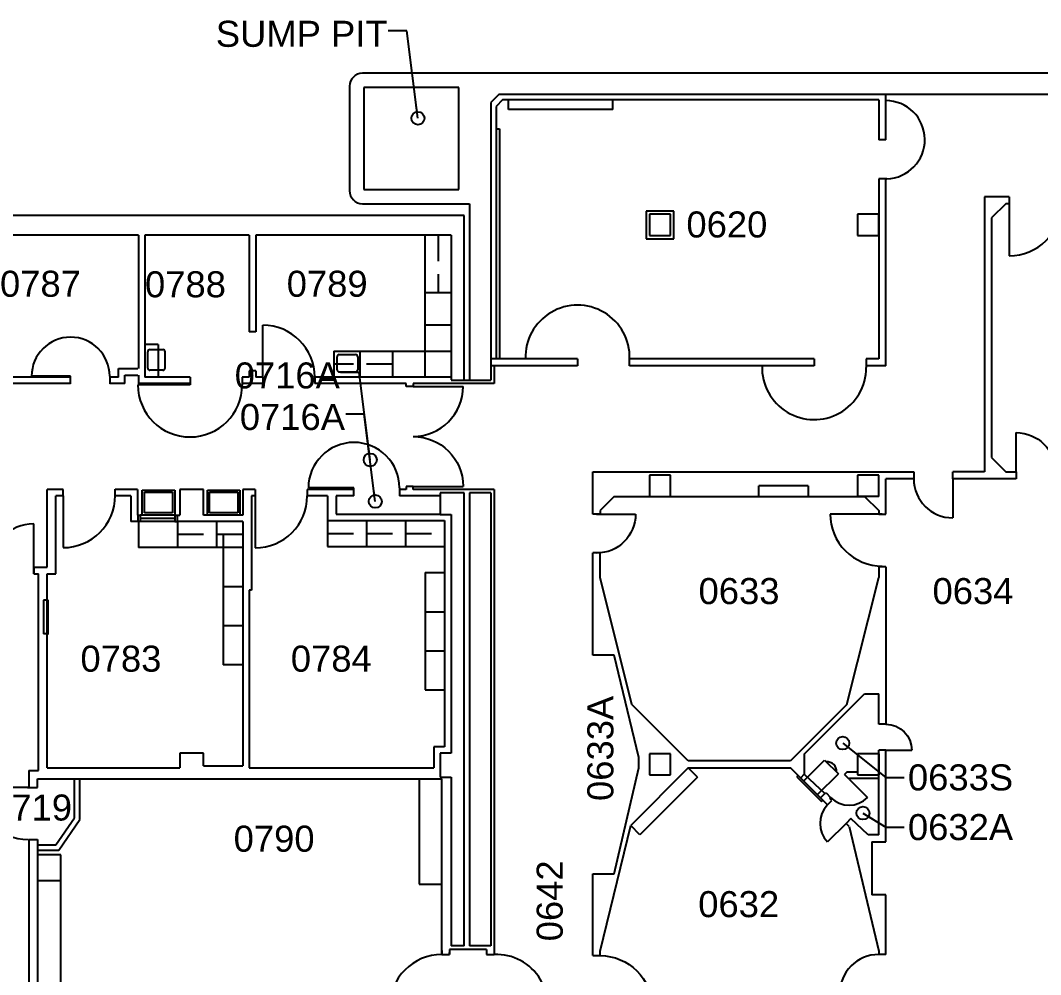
# Model space of a CAD drawing. Header units: inches. Extents: x 442 to 7664, y 1560 to 4742.
# Drawn here: x 1379 to 2319, y 3778 to 4657 of the extents above; entities that cross this region are included whole.
import ezdxf
from ezdxf.enums import TextEntityAlignment as Align

# ---------------------------------------------------------------- set-up
doc = ezdxf.new("R2010")
doc.units = ezdxf.units.IN
doc.header["$LTSCALE"] = 192
doc.header["$MEASUREMENT"] = 0
doc.linetypes.add('HIDDEN2', pattern=[0.1875, 0.125, -0.0625])
doc.layers.get('0').update_dxf_attribs({"linetype": 'CONTINUOUS'})
for name, color, linetype in [('A-ANNO-TX192', 4, 'CONTINUOUS'), ('A-COLS', 5, 'CONTINUOUS'), ('A-DOOR', 2, 'CONTINUOUS'), ('A-FLOR-CASE', 3, 'CONTINUOUS'), ('A-FLOR-CASE-UPPR', 3, 'HIDDEN2'), ('A-FLOR-PFIX', 2, 'CONTINUOUS'), ('A-GLAZ', 2, 'CONTINUOUS'), ('A-GLAZ-SILL', 1, 'CONTINUOUS'), ('A-WALL-FULL', 6, 'CONTINUOUS')]:
    doc.layers.add(name, color=color, linetype=linetype)
doc.styles.add('ARIAL', font='arial.ttf')
doc.styles.get("Standard").update_dxf_attribs({"font": 'SIMPLEX.shx', "height": 30})
doc.dimstyles.new('DIM1-4', dxfattribs={"dimscale": 48, "dimtxt": 0.09375, "dimasz": 0.125, "dimexe": 0.125, "dimexo": 0.09375, "dimgap": 0, "dimtad": 1, "dimdec": 4, "dimzin": 7, "dimdsep": 46, "dimlunit": 4, "dimtxsty": 'Standard', "dimcen": 2.25, "dimdle": 1.5, "dimadec": 0, "dimazin": 0, "dimtfac": 1, "dimtdec": 4, "dimtix": 1, "dimtofl": 0, "dimtmove": 2, "dimatfit": 3, "dimfxl": 1, "dimtolj": 1, "dimtzin": 0, "dimarcsym": 0})

# ---------------------------------------------------------------- blocks, each defined once
blk = doc.blocks.new('SINK9', base_point=(225.47, 635.99))
for p, q in [((216, 622), (216, 634)), ((218, 636), (233, 636)), ((235, 634), (235, 622)), ((218, 620), (233, 620))]:
    blk.add_line(p, q)
for centre, start, end in [((218, 634), 90, 180), ((233, 634), 0, 90), ((218, 622), 180, 270), ((233, 622), 270, 0)]:
    blk.add_arc(centre, 2, start, end)
blk = doc.blocks.new('EQ9', base_point=(1082, 753))
for p, q in [((1066, 753.5), (1066, 753)), ((1066, 753.5), (1098, 753.5)), ((1066.5, 753), (1066.5, 749.5)), ((1097.5, 753), (1097.5, 749.5)), ((1098, 753.5), (1098, 753)), ((1066.5, 749.5), (1097.5, 749.5))]:
    blk.add_line(p, q)
blk = doc.blocks.new('dr-46')
blk.add_line((0, 0), (0, 46.08))
blk.add_arc((-0.13, -0.06), 46.13, 0.06887, 89.83373)
blk = doc.blocks.new('dr-24')
blk.add_line((0, 0), (0, 24.04))
blk.add_arc((-0.07, -0.03), 24.07, 0.06887, 89.83373)

msp = doc.modelspace()

# ---------------------------------------------------------------- linework, layer by layer
at = {"layer": 'A-COLS'}
for p, q in [((1955.25, 4481.25), (1955.25, 4455.75)), ((1980.75, 4481.25), (1955.25, 4481.25)), ((1977.75, 4478.25), (1958.25, 4478.25)), ((1958.25, 4478.25), (1958.25, 4458.75)), ((1977.75, 4458.75), (1977.75, 4478.25)), ((1980.75, 4455.75), (1980.75, 4481.25)), ((2169.5, 4478.25), (2150, 4478.25)), ((2150, 4478.25), (2150, 4458.75)), ((2169.5, 4458.75), (2169.5, 4478.25)), ((1955.25, 4455.75), (1980.75, 4455.75)), ((1958.25, 4458.75), (1977.75, 4458.75)), ((2150, 4458.75), (2169.5, 4458.75)), ((1958.25, 4237.75), (1958.25, 4218.25)), ((1977.75, 4237.75), (1958.25, 4237.75)), ((1977.75, 4218.25), (1977.75, 4237.75)), ((2150, 4237.75), (2150, 4218.25)), ((2169.5, 4237.75), (2150, 4237.75)), ((2169.5, 4218.25), (2169.5, 4237.75)), ((2169.5, 4218.25), (2150, 4218.25)), ((1958.25, 3981), (1958.25, 3961.5)), ((1977.75, 3981), (1958.25, 3981)), ((1977.75, 3961.5), (1977.75, 3981)), ((2150, 3981), (2150, 3961.5)), ((2169.5, 3981), (2150, 3981)), ((2169.5, 3981), (2169.5, 3961.5)), ((1958.25, 3961.5), (1977.75, 3961.5)), ((2150, 3961.5), (2169.5, 3961.5))]:
    msp.add_line(p, q, dxfattribs=at)
at = {"layer": 'A-DOOR'}
for p, q in [((2176, 4547), (2176, 4583.01)), ((2289.75, 4488), (2289.75, 4440)), ((1602, 4328.25), (1602, 4376)), ((1892, 4345), (1844.02, 4345)), ((2110, 4338.5), (2062.02, 4338.5)), ((1425, 4329), (1389, 4329)), ((1535, 4321), (1487, 4321)), ((2296.25, 4241), (2296.25, 4277)), ((2237.75, 4234.5), (2237.75, 4198.5)), ((1595, 4224.75), (1595, 4170.75)), ((1686, 4226), (1644, 4226)), ((1418, 4218.75), (1418, 4171)), ((1909.5, 4202), (1945.5, 4202)), ((2172.75, 4202), (2124.75, 4202)), ((1391, 4147), (1391, 4193)), ((2176, 3984.25), (2200, 3984.25)), ((2142.17, 3957.67), (2159.14, 3940.7)), ((1386, 3950), (1338, 3950))]:
    msp.add_line(p, q, dxfattribs=at)
for centre, radius, start, end in [((2176, 4547), 36.01, 271.59114, 90), ((1892.01, 4346.49), 48.01, 358.22299, 181.77701), ((1602, 4328), 48, 0, 90), ((1425, 4329), 36, 0, 180), ((2110, 4337), 48, 178.20922, 0), ((1535, 4321), 48, 180, 0), ((1686, 4226), 42, 0, 180), ((1418, 4219), 48, 270, 0), ((1595, 4218.75), 48, 270, 0), ((1391, 4153), 40, 90, 180), ((1386, 3950), 48, 180, 270), ((2142.17, 3957.67), 24, 225, 315), ((1767, 3748), 48, 90, 180), ((1817.58, 3749.12), 46.86, 267.95181, 92.85446)]:
    msp.add_arc(centre, radius, start, end, dxfattribs=at)
for centre, major_axis, start_param, end_param in [((2289.75, 4488), (-33.94, 33.94), 2.356194, 3.926991), ((2237.75, 4234.5), (-25.46, 25.46), 0.785398, 2.356194), ((2172.75, 4202), (33.94, 33.94), 2.356194, 3.926991), ((2169.5, 3760), (25.46, 25.46), 0.785398, 2.356194)]:
    msp.add_ellipse(centre, major_axis=major_axis, ratio=1, start_param=start_param, end_param=end_param, dxfattribs=at)
at = {"layer": 'A-DOOR', "extrusion": (0, 0, -1)}
for centre, major_axis, start_param, end_param in [((2296.25, 4241), (-25.46, 25.46), 0.785398, 2.356194), ((1909.5, 4202), (25.46, 25.46), 0.785398, 2.356194), ((2176, 3984.25), (16.97, 16.97), 5.497787, 7.068583), ((1912.75, 3747), (33.94, 33.94), 5.497787, 7.068583)]:
    msp.add_ellipse(centre, major_axis=major_axis, ratio=1, start_param=start_param, end_param=end_param, dxfattribs=at)
at = {"layer": 'A-FLOR-CASE'}
for p, q in [((1828.5, 4574.75), (1828.5, 4583.75)), ((1924.5, 4574.75), (1924.5, 4583.75)), ((1924.5, 4574.75), (1828.5, 4574.75)), ((1751.5, 4328), (1751.5, 4459)), ((1751.5, 4406.25), (1776, 4406.25)), ((1751.5, 4376.25), (1776, 4376.25)), ((1505.5, 4358.25), (1493.5, 4358.25)), ((1505.5, 4358.25), (1505.5, 4328.25)), ((1667.5, 4352.25), (1776, 4352.25)), ((1667.5, 4352.25), (1667.5, 4328)), ((1691.5, 4352.25), (1691.5, 4328)), ((1721.5, 4352.25), (1721.5, 4328)), ((1487.5, 4195), (1487.5, 4171)), ((1523.5, 4195), (1523.5, 4171)), ((1559.5, 4195), (1559.5, 4171)), ((1661.5, 4196), (1661.5, 4172)), ((1697.5, 4196), (1697.5, 4172)), ((1733.5, 4196), (1733.5, 4172)), ((1565.5, 4183), (1565.5, 4063)), ((1583.5, 4171), (1487.5, 4171)), ((1661.5, 4172), (1769.5, 4172)), ((1751.5, 4148), (1751.5, 4040)), ((1751.5, 4148), (1769.5, 4148)), ((1583.5, 4135), (1565.5, 4135)), ((1751.5, 4112), (1769.5, 4112)), ((1583.5, 4099), (1565.5, 4099)), ((1751.5, 4076), (1769.5, 4076)), ((1583.5, 4063), (1565.5, 4063)), ((1751.5, 4040), (1769.5, 4040))]:
    msp.add_line(p, q, dxfattribs=at)
at = {"layer": 'A-FLOR-CASE-UPPR'}
for p, q in [((1763.5, 4459), (1763.5, 4406.25)), ((1721.5, 4340.25), (1667.5, 4340.25)), ((1583.5, 4183), (1523.5, 4183)), ((1661.5, 4184), (1769.5, 4184))]:
    msp.add_line(p, q, dxfattribs=at)
at = {"layer": 'A-FLOR-PFIX'}
for p, q in [((1491, 4201), (1491, 4224)), ((1491, 4224), (1521, 4224)), ((1493, 4203), (1493, 4222)), ((1493, 4222), (1519, 4222)), ((1519, 4222), (1519, 4203)), ((1521, 4224), (1521, 4201)), ((1551, 4201), (1551, 4224)), ((1551, 4224), (1581, 4224)), ((1553, 4203), (1553, 4222)), ((1553, 4222), (1579, 4222)), ((1579, 4222), (1579, 4203)), ((1581, 4224), (1581, 4201)), ((1519, 4203), (1493, 4203)), ((1579, 4203), (1553, 4203))]:
    msp.add_line(p, q, dxfattribs=at)
at = {"layer": 'A-GLAZ'}
for p, q in [((1487, 4201), (1487, 4195)), ((1487, 4201), (1489, 4201)), ((1489, 4195), (1487, 4195)), ((1489, 4201), (1489, 4195)), ((1521, 4198), (1489, 4198)), ((1521, 4201), (1521, 4195)), ((1521, 4201), (1523, 4201)), ((1521, 4195), (1523, 4195)), ((1523, 4201), (1523, 4195))]:
    msp.add_line(p, q, dxfattribs=at)
at = {"layer": 'A-GLAZ-SILL'}
for p, q in [((1521, 4201), (1489, 4201)), ((1521, 4195), (1489, 4195))]:
    msp.add_line(p, q, dxfattribs=at)
at = {"layer": 'A-WALL-FULL'}
for p, q in [((3616.75, 4608.25), (1694, 4608.25)), ((1682, 4596.25), (1682, 4500)), ((1782.75, 4595.25), (1695, 4595.25)), ((1695, 4595.25), (1695, 4501)), ((1782.75, 4501), (1782.75, 4595.25)), ((1819.51, 4588.75), (1812, 4581.24)), ((3336.25, 4588.75), (1819.51, 4588.75)), ((2176, 4547), (2176, 4588.75)), ((1812, 4581.24), (1812, 4325.41)), ((1823, 4583.75), (1817, 4577.75)), ((1817, 4577.75), (1817, 4345)), ((2169.5, 4583.75), (1823, 4583.75)), ((2169.5, 4583.75), (2169.5, 4547)), ((1817, 4557), (1820, 4557)), ((1820, 4557), (1820, 4345)), ((2176, 4547), (2169.5, 4547)), ((2169.5, 4511), (2169.5, 4345)), ((2177, 4511), (2169.5, 4511)), ((2176, 4338.5), (2176, 4511)), ((1695, 4501), (1782.75, 4501)), ((2267, 4494.5), (2267, 4241)), ((2289.75, 4494.5), (2267, 4494.5)), ((2289.75, 4494.5), (2289.75, 4488)), ((1694, 4488), (1792.5, 4488)), ((1792.5, 4488), (1792.5, 4325.41)), ((2286.5, 4488), (2273.5, 4475)), ((2289.75, 4488), (2286.5, 4488)), ((1787.5, 4477), (1047.5, 4477)), ((1787.5, 4325.5), (1787.5, 4477)), ((2273.5, 4475), (2273.5, 4254)), ((1487.5, 4459), (1310.5, 4459)), ((1487.5, 4459), (1487.5, 4336)), ((1493.5, 4459), (1493.5, 4328.25)), ((1589.5, 4459), (1493.5, 4459)), ((1589.5, 4459), (1589.5, 4370)), ((1775.5, 4459), (1595.5, 4459)), ((1595.5, 4459), (1595.5, 4370)), ((1775.5, 4459), (1775.5, 4325.56)), ((1595.5, 4370), (1589.5, 4370)), ((1892, 4345), (1812, 4345)), ((1892, 4345), (1892, 4338.5)), ((2110, 4345), (1940, 4345)), ((1940, 4338.5), (1940, 4345)), ((2110, 4345), (2110, 4338.5)), ((2169.5, 4345), (2158, 4345)), ((2158, 4345), (2158, 4337)), ((1469, 4328), (1469, 4336)), ((1469, 4336), (1487, 4336)), ((1595.5, 4334), (1589.5, 4334)), ((1589.5, 4334), (1589.5, 4328.25)), ((1595.5, 4334), (1595.5, 4328.25)), ((1892, 4338.5), (1812, 4338.5)), ((1815.25, 4338.5), (1815.25, 4322.25)), ((2110, 4338.5), (1940, 4338.5)), ((2176, 4338.5), (2158, 4338.5)), ((1425, 4328.25), (1310.5, 4328.25)), ((1425, 4322), (1425, 4329)), ((1461, 4329), (1461, 4322)), ((1469, 4328.25), (1461, 4328.25)), ((1475, 4322.25), (1475, 4330)), ((1475, 4330), (1487, 4330)), ((1487.5, 4330), (1487.5, 4322.25)), ((1535, 4328.25), (1493.5, 4328.25)), ((1535, 4328.25), (1535, 4321)), ((1589.5, 4328.25), (1583, 4328.25)), ((1583, 4328.25), (1583, 4321)), ((1602, 4328.25), (1595.5, 4328.25)), ((1602, 4328.25), (1602, 4322.25)), ((1775, 4328.25), (1650, 4328.25)), ((1650, 4328), (1650, 4322.25)), ((1775.52, 4325.41), (1812, 4325.41)), ((1425, 4322.25), (1277, 4322.25)), ((1475, 4322.25), (1461, 4322.25)), ((1535, 4322.25), (1487.5, 4322.25)), ((1602, 4322.25), (1583, 4322.25)), ((1734, 4322.25), (1650, 4322.25)), ((1734, 4319.5), (1734, 4322.25)), ((1740.5, 4319.5), (1734, 4319.5)), ((1815.25, 4322.25), (1740.5, 4322.25)), ((1740.5, 4322.25), (1740.5, 4319.5)), ((2273.5, 4254), (2286.5, 4241)), ((1906.25, 4202), (1906.25, 4241)), ((1906.25, 4241), (2201.75, 4241)), ((2201.75, 4241), (2201.75, 4234.5)), ((2267, 4241), (2237.75, 4241)), ((2237.75, 4234.5), (2237.75, 4241)), ((2286.5, 4241), (2296.25, 4241)), ((2296.25, 4241), (2296.25, 4234.5)), ((2176, 4202), (2176, 4234.5)), ((2201.75, 4234.5), (2176, 4234.5)), ((2296.25, 4234.5), (2237.75, 4234.5)), ((1403.5, 4153), (1403.5, 4224.75)), ((1418, 4224.75), (1403.5, 4224.75)), ((1418, 4218.75), (1418, 4224.75)), ((1466, 4219), (1466, 4225)), ((1486.5, 4224.75), (1466, 4224.75)), ((1486.5, 4224.75), (1486.5, 4201)), ((1525.5, 4224.75), (1525.5, 4201)), ((1547.5, 4224.75), (1525.5, 4224.75)), ((1547.5, 4201), (1547.5, 4224.75)), ((1583.5, 4224.75), (1583.5, 4201)), ((1595, 4224.75), (1583.5, 4224.75)), ((1686, 4224.75), (1643, 4224.75)), ((1643, 4224.75), (1643, 4218.75)), ((1686, 4218.75), (1686, 4226)), ((1728, 4226), (1728, 4218.75)), ((1734, 4224.75), (1728, 4224.75)), ((1740.5, 4227.5), (1734, 4227.5)), ((1734, 4227.5), (1734, 4224.75)), ((1740.5, 4224.75), (1740.5, 4227.5)), ((1815.25, 4224.75), (1740.5, 4224.75)), ((1765.5, 4221.5), (1765.5, 4202)), ((1787.5, 4221.5), (1765.5, 4221.5)), ((1787.5, 3804), (1787.5, 4221.5)), ((1792.5, 4221.5), (1792.5, 3804)), ((1812, 4221.5), (1792.5, 4221.5)), ((1812, 4221.5), (1812, 3804)), ((1815.25, 4224.75), (1815.25, 3795.92)), ((2059, 4218.25), (2059, 4228)), ((2104.5, 4228), (2059, 4228)), ((2104.5, 4228), (2104.5, 4218.25)), ((1411.5, 4147), (1411.5, 4218.75)), ((1418, 4218.75), (1411.5, 4218.75)), ((1480.5, 4218.75), (1466, 4218.75)), ((1480.5, 4218.75), (1480.5, 4195)), ((1595, 4218.75), (1591.5, 4218.75)), ((1591.5, 4218.75), (1591.5, 4131.75)), ((1661.5, 4218.75), (1643, 4218.75)), ((1661.5, 4218.75), (1661.5, 4196)), ((1686, 4218.75), (1669.5, 4218.75)), ((1669.5, 4218.75), (1669.5, 4202)), ((1765, 4218.75), (1728, 4218.75)), ((1925.75, 4218.25), (1912.75, 4205.25)), ((1925.75, 4218.25), (2156.5, 4218.25)), ((2156.5, 4218.25), (2169.5, 4205.25)), ((1669.5, 4202), (1765.5, 4202)), ((1765.5, 4201.5), (1775.5, 4201.5)), ((1775.5, 4201.5), (1775.5, 3981.54)), ((1912.75, 4202), (1906.25, 4202)), ((1912.75, 4205.25), (1912.75, 4202)), ((2169.5, 4205.25), (2169.5, 4202)), ((2169.5, 4202), (2176, 4202)), ((1487, 4195), (1480.5, 4195)), ((1487, 4201), (1486.5, 4201)), ((1523, 4201), (1525.5, 4201)), ((1583.5, 4195), (1523, 4195)), ((1583.5, 4201), (1547.5, 4201)), ((1583.5, 4195), (1583.5, 3970)), ((1661.5, 4196), (1769.5, 4196)), ((1769.5, 4196), (1769.5, 3987.5)), ((1912.75, 4166.25), (1906.25, 4166.25)), ((1906.25, 4072), (1906.25, 4166.25)), ((1912.75, 4143.5), (1912.75, 4166.25)), ((1391, 4153), (1403.5, 4153)), ((1391, 4153), (1391, 4147)), ((1391, 4147), (1395.5, 4147)), ((1395.5, 3965.5), (1395.5, 4147)), ((1403.5, 3968), (1403.5, 4147)), ((1403.5, 4147), (1411.5, 4147)), ((2169.5, 4153.25), (2169.5, 4143.5)), ((2176, 4153.25), (2169.5, 4153.25)), ((2176, 4153.25), (2176, 4008.25)), ((1942, 4026.5), (1912.75, 4143.5)), ((2140.25, 4026.5), (2169.5, 4143.5)), ((1589.5, 4131.75), (1589.5, 3968)), ((1591.5, 4131.75), (1589.5, 4131.75)), ((1925.75, 4072), (1906.25, 4072)), ((1948.5, 3977.75), (1925.75, 4072)), ((2101.25, 3981), (2156.5, 4036.25)), ((2156.5, 4036.25), (2169.5, 4036.25)), ((2169.5, 4008.25), (2169.5, 4036.25)), ((1994, 3974.5), (1942, 4026.5)), ((2140.25, 4026.5), (2088.25, 3974.5)), ((2176, 4008.25), (2169.5, 4008.25)), ((1759.5, 3987.5), (1759.5, 3968)), ((1769.5, 3987.5), (1759.5, 3987.5)), ((1525.5, 3981.5), (1525.5, 3968)), ((1547.5, 3981.5), (1525.5, 3981.5)), ((1547.5, 3970), (1547.5, 3981.5)), ((1765.5, 3981.5), (1765.5, 3959.5)), ((1775.62, 3981.5), (1765.5, 3981.5)), ((1948.5, 3968), (1948.5, 3977.75)), ((2101.25, 3961.83), (2101.25, 3981)), ((2176, 3984.25), (2169.5, 3984.25)), ((2169.5, 3906.25), (2169.5, 3984.25)), ((2176, 3899.75), (2176, 3984.25)), ((1403.5, 3968), (1525.5, 3968)), ((1547.5, 3970), (1583.5, 3970)), ((1589.5, 3968), (1759.5, 3968)), ((1925.75, 3870.5), (1948.5, 3968)), ((1994, 3968), (1940.96, 3914.96)), ((2088.25, 3974.5), (1994, 3974.5)), ((1994, 3968), (2088.25, 3968)), ((2002.49, 3959.51), (1994, 3968)), ((2122.43, 3933.82), (2088.25, 3968)), ((2100.49, 3956.19), (2119.53, 3975.23)), ((2119.53, 3975.23), (2132.37, 3962.61)), ((1386.5, 3965.5), (1395.5, 3965.5)), ((1386.5, 3965.5), (1386.5, 3950.01)), ((1394.5, 3949.93), (1394.5, 3958)), ((1394.5, 3958), (1767, 3958)), ((1428.5, 3922), (1428.5, 3958)), ((1433.5, 3920.46), (1433.5, 3958)), ((1746, 3958), (1746, 3861)), ((1765.5, 3959.5), (1775.5, 3959.5)), ((1767, 3796), (1767, 3958)), ((1775.5, 3959.5), (1775.5, 3804)), ((2002.49, 3959.51), (1949.44, 3906.47)), ((2094.04, 3959.63), (2095.45, 3961.04)), ((2094.04, 3959.63), (2116.85, 3937.19)), ((2097.59, 3958.94), (2101.25, 3962.6)), ((2120.01, 3944), (2101.25, 3961.83)), ((2113.22, 3943.46), (2132.37, 3962.61)), ((2140.51, 3964.5), (2137.93, 3961.91)), ((2142.17, 3957.67), (2137.93, 3961.91)), ((2140.51, 3964.5), (2150, 3964.5)), ((2143, 3958.5), (2142.17, 3957.67)), ((2143, 3958.5), (2169.5, 3958.5)), ((1385.28, 3950.01), (1394.5, 3950.01)), ((2116.13, 3940.71), (2119.71, 3944.29)), ((2116.85, 3937.19), (2118.27, 3938.61)), ((2120.96, 3944.94), (2120.01, 3944)), ((2120.96, 3944.94), (2125.2, 3940.7)), ((2125.2, 3940.7), (2124.37, 3939.87)), ((2126.37, 3937.96), (2124.37, 3939.87)), ((2122.43, 3933.82), (2126.37, 3937.96)), ((1411.5, 3897.05), (1428.5, 3922)), ((1414.14, 3892.05), (1433.5, 3920.46)), ((2143.88, 3921.33), (2139.4, 3916.85)), ((2159.75, 3906.25), (2143.88, 3921.33)), ((1912.75, 3799), (1940.96, 3914.96)), ((1949.44, 3906.47), (1940.96, 3914.96)), ((2142.27, 3913.98), (2139.4, 3916.85)), ((2142.27, 3913.98), (2169.5, 3799)), ((1386.5, 3902.05), (1394.5, 3902.05)), ((1386.5, 3902.05), (1386.5, 3706.63)), ((1394.5, 3902.05), (1394.5, 3744.5)), ((2169.5, 3906.25), (2159.75, 3906.25)), ((1394.5, 3897.05), (1411.5, 3897.05)), ((1394.5, 3892.05), (1414.14, 3892.05)), ((2163, 3899.75), (2163, 3851)), ((2163, 3899.75), (2176, 3899.75)), ((1416, 3888), (1395, 3888)), ((1416, 3744.5), (1416, 3888)), ((1416, 3864), (1395, 3864)), ((1906.25, 3795), (1906.25, 3870.5)), ((1906.25, 3870.5), (1925.75, 3870.5)), ((1746, 3861), (1767, 3861)), ((2176, 3851), (2163, 3851)), ((2176, 3796), (2176, 3851)), ((1767.01, 3799.63), (1767.01, 3796)), ((1808.15, 3800.5), (1774, 3800.5)), ((1774, 3800.5), (1774, 3796)), ((1774.01, 3796), (1774.01, 3797.98)), ((1787.5, 3804), (1775.5, 3804)), ((1812, 3804), (1792.5, 3804)), ((1808.15, 3800.5), (1808.15, 3795.92)), ((1912.75, 3795), (1912.75, 3799)), ((2169.5, 3799), (2169.5, 3796)), ((1767, 3796), (1774, 3796)), ((1808.15, 3795.92), (1815.25, 3795.92)), ((1906.25, 3795), (1912.75, 3795)), ((2176, 3796), (2169.5, 3796))]:
    msp.add_line(p, q, dxfattribs=at)
for centre, radius, start, end in [((1694, 4596.25), 12, 90, 180), ((1694, 4500), 12, 180, 270), ((2121.71, 3964.67), 9, 357.28421, 93.6707)]:
    msp.add_arc(centre, radius, start, end, dxfattribs=at)

# ---------------------------------------------------------------- block references
at = {"layer": 'A-DOOR'}
for name, p, rotation in [('dr-46', (1740.5, 4319.5), 270), ('dr-24', (2139.4, 3916.85), 134.9999999999999)]:
    msp.add_blockref(name, p, dxfattribs=dict(at, rotation=rotation))
at = {"layer": 'A-DOOR', "xscale": -1, "rotation": 270}
msp.add_blockref('dr-46', (1740.5, 4227.5), dxfattribs=at)
at = {"layer": 'A-FLOR-PFIX', "rotation": 90}
msp.add_blockref('SINK9', (1496, 4344), dxfattribs=at)
at = {"layer": 'A-FLOR-PFIX'}
msp.add_blockref('SINK9', (1680, 4349), dxfattribs=at)
at = {"layer": 'A-WALL-FULL', "rotation": 270}
msp.add_blockref('EQ9', (1403.5, 4107), dxfattribs=at)

# ---------------------------------------------------------------- texts
at = {"layer": 'A-ANNO-TX192', "style": 'ARIAL'}
for s, p in [('SUMP PIT', (1717.06, 4632.61)), ('0716A', (1673.08, 4317.73)), ('0716A', (1677.79, 4279.46))]:
    msp.add_text(s, height=24, dxfattribs=at).set_placement(p, align=Align.RIGHT)
for s, p in [('0620', (1992.31, 4456.88)), ('0787', (1359.9, 4402.24)), ('0788', (1493.5, 4401.74)), ('0789', (1624.06, 4402.24)), ('0633', (2003.5, 4119)), ('0634', (2219.05, 4119)), ('0783', (1434.04, 4056.69)), ('0784', (1627.85, 4056.69)), ('0633S', (2196.4, 3947.25)), ('0719', (1351.72, 3919.49)), ('0632A', (2196.4, 3901.43)), ('0790', (1575.17, 3890.76)), ('0632', (2003.2, 3830.44))]:
    msp.add_text(s, height=24, dxfattribs=at).set_placement(p)
msp.add_text('0633A', height=24, rotation=90, dxfattribs=at).set_placement((1925.01, 3937.52))
msp.add_text('0642', height=24, rotation=90, dxfattribs=at).set_placement((1878.34, 3882.78), align=Align.RIGHT)

# ---------------------------------------------------------------- leaders
at = {"layer": 'A-ANNO-TX192'}
for points in [[(1744.96, 4566.75), (1734.68, 4647.34), (1717.66, 4647.34)], [(1700.98, 4251.87), (1690.7, 4332.46), (1673.68, 4332.46)], [(1705.69, 4213.59), (1695.41, 4294.19), (1678.39, 4294.19)], [(2136.32, 3990.82), (2175.96, 3959.06), (2192.98, 3959.06)], [(2154.96, 3926.37), (2175.96, 3913.25), (2192.98, 3913.25)]]:
    msp.add_leader(points, dimstyle='DIM1-4', override={"dimscale": 96, "dimgap": 0, "dimtad": 0, "dimldrblk": 'DotBlank'}, dxfattribs=at)

doc.saveas('drawing.dxf')
